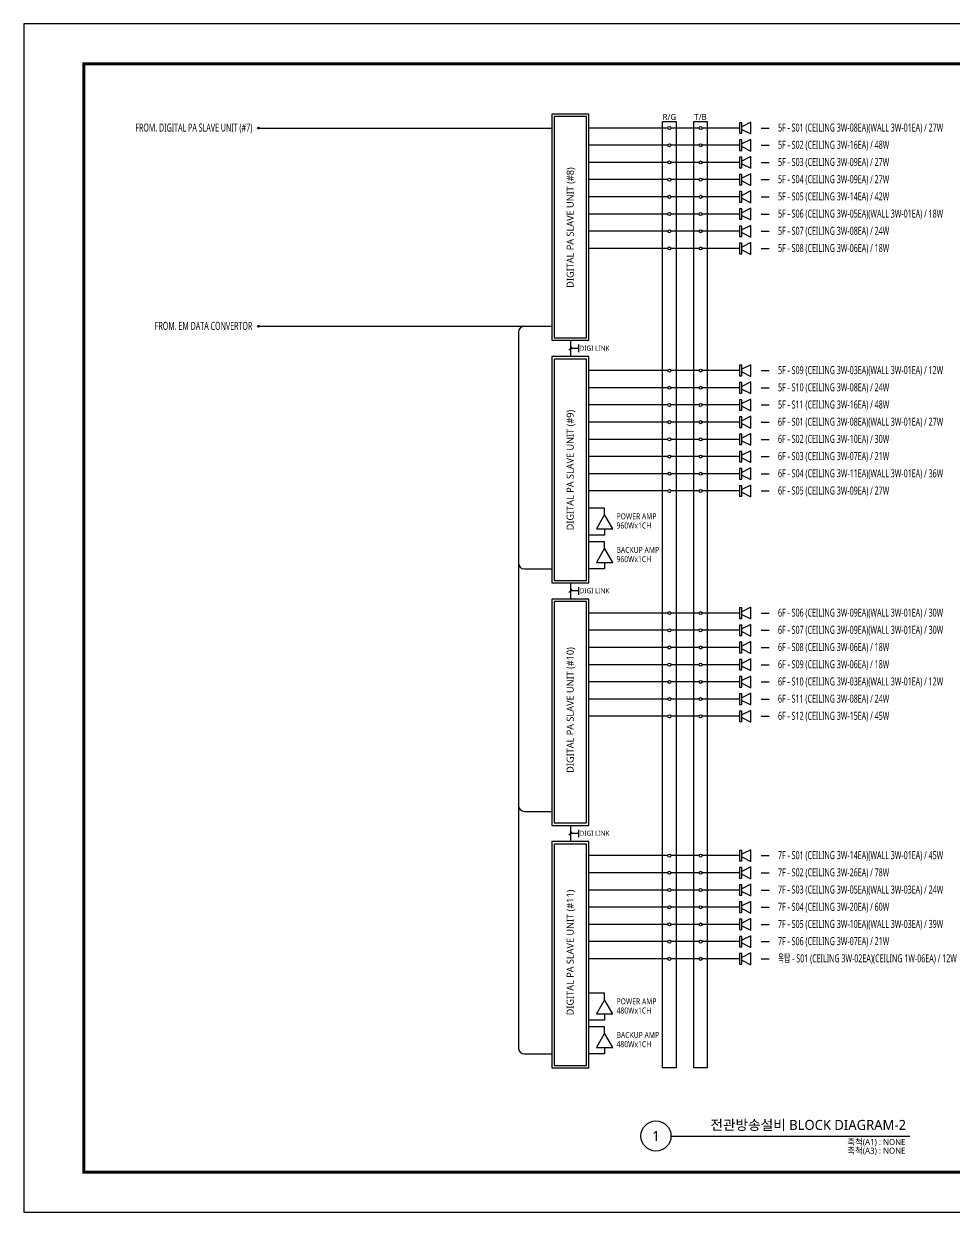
# Model space of a CAD drawing. Header units: millimetres. Extents: x 8410 to 16820, y 0 to 5940.
# Drawn here: x 8410 to 13059, y 0 to 5940 of the extents above; entities that cross this region are included whole.
import ezdxf
from ezdxf.enums import TextEntityAlignment as Align

# ---------------------------------------------------------------- set-up
doc = ezdxf.new("R2010")
doc.units = ezdxf.units.MM
doc.header["$LTSCALE"] = 500
for name, color, linetype in [('001dmp-FORM', 9, 'Continuous'), ('003dmp-TIT', 9, 'Continuous'), ('1', 1, 'Continuous'), ('2', 2, 'Continuous'), ('4', 4, 'Continuous'), ('5', 5, 'Continuous'), ('6', 6, 'Continuous'), ('7', 7, 'Continuous')]:
    doc.layers.add(name, color=color, linetype=linetype)
doc.styles.add('sukwoo', font='malgun.ttf')

# ---------------------------------------------------------------- blocks, each defined once
blk = doc.blocks.new('FORM_ELEC_SUKWOO$0$')
at = {"layer": '001dmp-FORM', "color": 30}
blk.add_lwpolyline([(161727, 114228), (0, 114228), (0, 0), (161727, 0)], close=True, dxfattribs=at)
at = {"layer": '001dmp-FORM', "const_width": 288}
blk.add_lwpolyline([(5769, 3846), (5769, 110382), (157881, 110382), (157881, 3846)], close=True, dxfattribs=at)
blk = doc.blocks.new('FORM_ELEC_SUKWOO')
at = {"layer": '001dmp-FORM'}
blk.add_blockref('FORM_ELEC_SUKWOO$0$', (12, -1), dxfattribs=at)
blk = doc.blocks.new('A$C3F114D02')
for p, q in [((7.2, 31), (0, 31)), ((0, 31), (0, 1.8)), ((0, 1.8), (7.2, 1.8)), ((31.6, 32.8), (7.2, 20.1)), ((7.2, 1.8), (7.2, 31)), ((7.2, 12.7), (31.6, 0)), ((31.6, 0), (31.6, 32.8))]:
    blk.add_line(p, q)

msp = doc.modelspace()

# ---------------------------------------------------------------- hatches: boundary and pattern name
at = {"layer": '4'}
h = msp.add_hatch(color=256, dxfattribs=at)
edge = h.paths.add_edge_path()
edge.add_arc((9583.3, 4427.8), 4.73, 0, 360)
at = {"layer": '7'}
h = msp.add_hatch(color=256, dxfattribs=at)
edge = h.paths.add_edge_path()
edge.add_arc((9583.3, 5418.9), 4.73, 0, 360)

# ---------------------------------------------------------------- linework, layer by layer
at = {"color": 7}
for p, q in [((12095, 5418.9), (12134.3, 5418.9)), ((12095, 5332.9), (12134.3, 5332.9)), ((12095, 5246.9), (12134.3, 5246.9)), ((12095, 5160.9), (12134.3, 5160.9)), ((12095, 5075), (12134.3, 5075)), ((12095, 4989), (12134.3, 4989)), ((12095, 4903), (12134.3, 4903)), ((12095, 4817), (12134.3, 4817)), ((12095, 4206.7), (12134.3, 4206.7)), ((12095, 4120.7), (12134.3, 4120.7)), ((12095, 4034.8), (12134.3, 4034.8)), ((12095, 3948.8), (12134.3, 3948.8)), ((12095, 3862.8), (12134.3, 3862.8)), ((12095, 3776.8), (12134.3, 3776.8)), ((12095, 3690.8), (12134.3, 3690.8)), ((12095, 3604.9), (12134.3, 3604.9)), ((12095, 2994.6), (12134.3, 2994.6)), ((12095, 2908.6), (12134.3, 2908.6)), ((12095, 2822.6), (12134.3, 2822.6)), ((12095, 2736.6), (12134.3, 2736.6)), ((12095, 2650.6), (12134.3, 2650.6)), ((12095, 2564.7), (12134.3, 2564.7)), ((12095, 2478.7), (12134.3, 2478.7)), ((12095, 1782.4), (12134.3, 1782.4)), ((12095, 1696.4), (12134.3, 1696.4)), ((12095, 1610.4), (12134.3, 1610.4)), ((12095, 1524.5), (12134.3, 1524.5)), ((12095, 1438.5), (12134.3, 1438.5)), ((12095, 1352.5), (12134.3, 1352.5)), ((12095, 1266.5), (12134.3, 1266.5))]:
    msp.add_line(p, q, dxfattribs=at)
for p, q in [((11140.9, 4357.8), (11140.9, 4276.7)), ((11312.2, 3518.9), (11233.9, 3518.9)), ((11312.2, 3486.7), (11312.2, 3518.9)), ((11312.2, 3416), (11312.2, 3383.8)), ((11312.2, 3383.8), (11233.9, 3383.8)), ((11312.2, 3350.8), (11233.9, 3350.8)), ((11312.2, 3318.6), (11312.2, 3350.8)), ((11312.2, 3215.7), (11233.9, 3215.7)), ((11312.2, 3247.9), (11312.2, 3215.7)), ((11140.9, 3145.7), (11140.9, 3064.6)), ((11140.9, 1933.5), (11140.9, 1852.4)), ((11312.2, 1094.6), (11233.9, 1094.6)), ((11312.2, 1062.3), (11312.2, 1094.6)), ((11312.2, 959.5), (11233.9, 959.5)), ((11312.2, 991.7), (11312.2, 959.5)), ((11312.2, 926.5), (11233.9, 926.5)), ((11312.2, 894.2), (11312.2, 926.5)), ((11312.2, 791.4), (11233.9, 791.4)), ((11312.2, 823.6), (11312.2, 791.4))]:
    msp.add_line(p, q)
at = {"layer": '003dmp-TIT', "color": 2}
msp.add_line((11643.6, 381), (12836.4, 381), dxfattribs=at)
msp.add_circle((11568.6, 381), 75, dxfattribs=at)
at = {"layer": '1'}
for points in [[(11233.9, 5488.9), (11047.8, 5488.9), (11047.8, 4357.8), (11233.9, 4357.8)], [(11221.4, 5476.4), (11060.3, 5476.4), (11060.3, 4370.3), (11221.4, 4370.3)], [(11233.9, 4276.7), (11047.8, 4276.7), (11047.8, 3145.7), (11233.9, 3145.7)], [(11221.4, 4264.2), (11060.3, 4264.2), (11060.3, 3158.2), (11221.4, 3158.2)], [(11233.9, 3064.6), (11047.8, 3064.6), (11047.8, 1933.5), (11233.9, 1933.5)], [(11221.4, 3052.1), (11060.3, 3052.1), (11060.3, 1946), (11221.4, 1946)], [(11233.9, 1852.4), (11047.8, 1852.4), (11047.8, 721.4), (11233.9, 721.4)], [(11221.4, 1839.9), (11060.3, 1839.9), (11060.3, 733.8), (11221.4, 733.8)]]:
    msp.add_lwpolyline(points, close=True, dxfattribs=at)
at = {"layer": '4'}
for p, q in [((9588, 4427.8), (11047.8, 4427.8)), ((10881.7, 4397.8), (10881.7, 821.4)), ((10911.7, 3215.7), (11047.8, 3215.7)), ((10911.7, 2003.5), (11047.8, 2003.5)), ((10911.7, 791.4), (11047.8, 791.4))]:
    msp.add_line(p, q, dxfattribs=at)
msp.add_circle((9583.3, 4427.8), 4.73, dxfattribs=at)
for centre, start, end in [((10911.7, 4397.8), 90, 180), ((10911.7, 3245.7), 180, 270), ((10911.7, 2033.5), 180, 270), ((10911.7, 821.4), 180, 270)]:
    msp.add_arc(centre, 30, start, end, dxfattribs=at)
at = {"layer": '6'}
for p, q in [((11149, 4325.5), (11132.7, 4309.1)), ((11180.9, 4317.3), (11140.9, 4317.3)), ((11180.9, 4336.2), (11180.9, 4298.4)), ((11149, 3113.3), (11132.7, 3096.9)), ((11180.9, 3105.1), (11140.9, 3105.1)), ((11180.9, 3124), (11180.9, 3086.2)), ((11149, 1901.2), (11132.7, 1884.8)), ((11180.9, 1911.8), (11180.9, 1874.1)), ((11180.9, 1893), (11140.9, 1893))]:
    msp.add_line(p, q, dxfattribs=at)
for points in [[(11601.5, 5451.1), (11669.5, 5451.1), (11669.5, 721.4), (11601.5, 721.4)], [(11757.2, 5451.1), (11825.2, 5451.1), (11825.2, 721.4), (11757.2, 721.4)], [(11312.2, 3486.7), (11271.4, 3416), (11353, 3416)], [(11312.2, 3318.6), (11271.4, 3247.9), (11353, 3247.9)], [(11312.2, 1062.3), (11271.4, 991.7), (11353, 991.7)], [(11312.2, 894.2), (11271.4, 823.6), (11353, 823.6)]]:
    msp.add_lwpolyline(points, close=True, dxfattribs=at)
for centre in [(11635.5, 5418.9), (11791.2, 5418.9), (11635.5, 5332.9), (11791.2, 5332.9), (11635.5, 5246.9), (11791.2, 5246.9), (11635.5, 5160.9), (11791.2, 5160.9), (11635.5, 5075), (11791.2, 5075), (11635.5, 4989), (11791.2, 4989), (11635.5, 4903), (11791.2, 4903), (11635.5, 4817), (11791.2, 4817), (11635.5, 4206.7), (11791.2, 4206.7), (11635.5, 4120.7), (11791.2, 4120.7), (11635.5, 4034.8), (11791.2, 4034.8), (11635.5, 3948.8), (11791.2, 3948.8), (11635.5, 3862.8), (11791.2, 3862.8), (11635.5, 3776.8), (11791.2, 3776.8), (11635.5, 3690.8), (11791.2, 3690.8), (11635.5, 3604.9), (11791.2, 3604.9), (11635.5, 2994.6), (11791.2, 2994.6), (11635.5, 2908.6), (11791.2, 2908.6), (11635.5, 2822.6), (11791.2, 2822.6), (11635.5, 2736.6), (11791.2, 2736.6), (11635.5, 2650.6), (11791.2, 2650.6), (11635.5, 2564.7), (11791.2, 2564.7), (11635.5, 2478.7), (11791.2, 2478.7), (11635.5, 1782.4), (11791.2, 1782.4), (11635.5, 1696.4), (11791.2, 1696.4), (11635.5, 1610.4), (11791.2, 1610.4), (11635.5, 1524.5), (11791.2, 1524.5), (11635.5, 1438.5), (11791.2, 1438.5), (11635.5, 1352.5), (11791.2, 1352.5), (11635.5, 1266.5), (11791.2, 1266.5)]:
    msp.add_circle(centre, 7.54, dxfattribs=at)
at = {"layer": '7'}
for p, q in [((9583.3, 5418.9), (11047.8, 5418.9)), ((11628, 5418.9), (11233.9, 5418.9)), ((11783.7, 5418.9), (11643, 5418.9)), ((11985.3, 5418.9), (11798.7, 5418.9)), ((11628, 5332.9), (11233.9, 5332.9)), ((11783.7, 5332.9), (11643, 5332.9)), ((11985.3, 5332.9), (11798.7, 5332.9)), ((11628, 5246.9), (11233.9, 5246.9)), ((11783.7, 5246.9), (11643, 5246.9)), ((11985.3, 5246.9), (11798.7, 5246.9)), ((11628, 5160.9), (11233.9, 5160.9)), ((11783.7, 5160.9), (11643, 5160.9)), ((11985.3, 5160.9), (11798.7, 5160.9)), ((11628, 5075), (11233.9, 5075)), ((11783.7, 5075), (11643, 5075)), ((11985.3, 5075), (11798.7, 5075)), ((11628, 4989), (11233.9, 4989)), ((11783.7, 4989), (11643, 4989)), ((11985.3, 4989), (11798.7, 4989)), ((11628, 4903), (11233.9, 4903)), ((11783.7, 4903), (11643, 4903)), ((11985.3, 4903), (11798.7, 4903)), ((11628, 4817), (11233.9, 4817)), ((11783.7, 4817), (11643, 4817)), ((11985.3, 4817), (11798.7, 4817)), ((11628, 4206.7), (11233.9, 4206.7)), ((11783.7, 4206.7), (11643, 4206.7)), ((11985.3, 4206.7), (11798.7, 4206.7)), ((11628, 4120.7), (11233.9, 4120.7)), ((11783.7, 4120.7), (11643, 4120.7)), ((11985.3, 4120.7), (11798.7, 4120.7)), ((11628, 4034.8), (11233.9, 4034.8)), ((11783.7, 4034.8), (11643, 4034.8)), ((11985.3, 4034.8), (11798.7, 4034.8)), ((11628, 3948.8), (11233.9, 3948.8)), ((11783.7, 3948.8), (11643, 3948.8)), ((11985.3, 3948.8), (11798.7, 3948.8)), ((11628, 3862.8), (11233.9, 3862.8)), ((11783.7, 3862.8), (11643, 3862.8)), ((11985.3, 3862.8), (11798.7, 3862.8)), ((11628, 3776.8), (11233.9, 3776.8)), ((11783.7, 3776.8), (11643, 3776.8)), ((11985.3, 3776.8), (11798.7, 3776.8)), ((11628, 3690.8), (11233.9, 3690.8)), ((11783.7, 3690.8), (11643, 3690.8)), ((11985.3, 3690.8), (11798.7, 3690.8)), ((11628, 3604.9), (11233.9, 3604.9)), ((11783.7, 3604.9), (11643, 3604.9)), ((11985.3, 3604.9), (11798.7, 3604.9)), ((11628, 2994.6), (11233.9, 2994.6)), ((11783.7, 2994.6), (11643, 2994.6)), ((11985.3, 2994.6), (11798.7, 2994.6)), ((11628, 2908.6), (11233.9, 2908.6)), ((11783.7, 2908.6), (11643, 2908.6)), ((11985.3, 2908.6), (11798.7, 2908.6)), ((11628, 2822.6), (11233.9, 2822.6)), ((11783.7, 2822.6), (11643, 2822.6)), ((11985.3, 2822.6), (11798.7, 2822.6)), ((11628, 2736.6), (11233.9, 2736.6)), ((11783.7, 2736.6), (11643, 2736.6)), ((11985.3, 2736.6), (11798.7, 2736.6)), ((11628, 2650.6), (11233.9, 2650.6)), ((11783.7, 2650.6), (11643, 2650.6)), ((11985.3, 2650.6), (11798.7, 2650.6)), ((11628, 2564.7), (11233.9, 2564.7)), ((11783.7, 2564.7), (11643, 2564.7)), ((11985.3, 2564.7), (11798.7, 2564.7)), ((11628, 2478.7), (11233.9, 2478.7)), ((11783.7, 2478.7), (11643, 2478.7)), ((11985.3, 2478.7), (11798.7, 2478.7)), ((11628, 1782.4), (11233.9, 1782.4)), ((11783.7, 1782.4), (11643, 1782.4)), ((11985.3, 1782.4), (11798.7, 1782.4)), ((11628, 1696.4), (11233.9, 1696.4)), ((11783.7, 1696.4), (11643, 1696.4)), ((11985.3, 1696.4), (11798.7, 1696.4)), ((11628, 1610.4), (11233.9, 1610.4)), ((11783.7, 1610.4), (11643, 1610.4)), ((11985.3, 1610.4), (11798.7, 1610.4)), ((11628, 1524.5), (11233.9, 1524.5)), ((11783.7, 1524.5), (11643, 1524.5)), ((11985.3, 1524.5), (11798.7, 1524.5)), ((11628, 1438.5), (11233.9, 1438.5)), ((11783.7, 1438.5), (11643, 1438.5)), ((11985.3, 1438.5), (11798.7, 1438.5)), ((11628, 1352.5), (11233.9, 1352.5)), ((11783.7, 1352.5), (11643, 1352.5)), ((11985.3, 1352.5), (11798.7, 1352.5)), ((11628, 1266.5), (11233.9, 1266.5)), ((11783.7, 1266.5), (11643, 1266.5)), ((11985.3, 1266.5), (11798.7, 1266.5))]:
    msp.add_line(p, q, dxfattribs=at)
msp.add_circle((9583.3, 5418.9), 4.73, dxfattribs=at)

# ---------------------------------------------------------------- block references
at = {"color": 4, "xscale": 0.0520010724504119, "yscale": 0.0520010724504119, "zscale": 0.0520010724504119}
msp.add_blockref('FORM_ELEC_SUKWOO', (8409.4, 0.1), dxfattribs=at)
at = {"xscale": 1.793845045322087, "yscale": 1.793845045322087, "zscale": 1.793845045322087}
for p in [(11985.3, 5389.5), (11985.3, 5303.5), (11985.3, 5217.5), (11985.3, 5131.5), (11985.3, 5045.5), (11985.3, 4959.6), (11985.3, 4873.6), (11985.3, 4787.6), (11985.3, 4177.3), (11985.3, 4091.3), (11985.3, 4005.3), (11985.3, 3919.4), (11985.3, 3833.4), (11985.3, 3747.4), (11985.3, 3661.4), (11985.3, 3575.4), (11985.3, 2965.1), (11985.3, 2879.2), (11985.3, 2793.2), (11985.3, 2707.2), (11985.3, 2621.2), (11985.3, 2535.2), (11985.3, 2449.3), (11985.3, 1753), (11985.3, 1667), (11985.3, 1581), (11985.3, 1495), (11985.3, 1409.1), (11985.3, 1323.1), (11985.3, 1237.1)]:
    msp.add_blockref('A$C3F114D02', p, dxfattribs=at)

# ---------------------------------------------------------------- texts
at = {"layer": '003dmp-TIT', "color": 2, "style": 'sukwoo'}
msp.add_text('전관방송설비 BLOCK DIAGRAM-2', height=50, dxfattribs=at).set_placement((12818, 411.3), align=Align.RIGHT)
msp.add_text('1', height=50, dxfattribs=at).set_placement((11568.6, 381), align=Align.MIDDLE_CENTER)
at = {"layer": '003dmp-TIT', "color": 3, "style": 'sukwoo'}
for s, p in [('축척(A1) : NONE', (12814.9, 336.1)), ('축척(A3) : NONE', (12814.9, 292.6))]:
    msp.add_text(s, height=30, dxfattribs=at).set_placement(p, align=Align.RIGHT)
at = {"layer": '1', "style": 'sukwoo', "width": 0.6}
for s, p in [('FROM. DIGITAL PA SLAVE UNIT (#7)', (9551.9, 5401.2)), ('FROM. EM DATA CONVERTOR', (9551.9, 4410.2))]:
    msp.add_text(s, height=40, dxfattribs=at).set_placement(p, align=Align.RIGHT)
for s, p in [('5F - S01 (CEILING 3W-08EA)(WALL 3W-01EA) / 27W', (12178.3, 5401.2)), ('5F - S02 (CEILING 3W-16EA) / 48W', (12178.3, 5315.3)), ('5F - S03 (CEILING 3W-09EA) / 27W', (12178.3, 5229.3)), ('5F - S04 (CEILING 3W-09EA) / 27W', (12178.3, 5143.3)), ('5F - S05 (CEILING 3W-14EA) / 42W', (12178.3, 5057.3)), ('5F - S06 (CEILING 3W-05EA)(WALL 3W-01EA) / 18W', (12178.3, 4971.3)), ('5F - S07 (CEILING 3W-08EA) / 24W', (12178.3, 4885.4)), ('5F - S08 (CEILING 3W-06EA) / 18W', (12178.3, 4799.4)), ('5F - S09 (CEILING 3W-03EA)(WALL 3W-01EA) / 12W', (12178.3, 4189.1)), ('5F - S10 (CEILING 3W-08EA) / 24W', (12178.3, 4103.1)), ('5F - S11 (CEILING 3W-16EA) / 48W', (12178.3, 4017.1)), ('6F - S01 (CEILING 3W-08EA)(WALL 3W-01EA) / 27W', (12178.3, 3931.1)), ('6F - S02 (CEILING 3W-10EA) / 30W', (12178.3, 3845.2)), ('6F - S03 (CEILING 3W-07EA) / 21W', (12178.3, 3759.2)), ('6F - S04 (CEILING 3W-11EA)(WALL 3W-01EA) / 36W', (12178.3, 3673.2)), ('6F - S05 (CEILING 3W-09EA) / 27W', (12178.3, 3587.2)), ('6F - S06 (CEILING 3W-09EA)(WALL 3W-01EA) / 30W', (12178.3, 2976.9)), ('6F - S07 (CEILING 3W-09EA)(WALL 3W-01EA) / 30W', (12178.3, 2890.9)), ('6F - S08 (CEILING 3W-06EA) / 18W', (12178.3, 2805)), ('6F - S09 (CEILING 3W-06EA) / 18W', (12178.3, 2719)), ('6F - S10 (CEILING 3W-03EA)(WALL 3W-01EA) / 12W', (12178.3, 2633)), ('6F - S11 (CEILING 3W-08EA) / 24W', (12178.3, 2547)), ('6F - S12 (CEILING 3W-15EA) / 45W', (12178.3, 2461.1)), ('7F - S01 (CEILING 3W-14EA)(WALL 3W-01EA) / 45W', (12178.3, 1764.8)), ('7F - S02 (CEILING 3W-26EA) / 78W', (12178.3, 1678.8)), ('7F - S03 (CEILING 3W-05EA)(WALL 3W-03EA) / 24W', (12178.3, 1592.8)), ('7F - S04 (CEILING 3W-20EA) / 60W', (12178.3, 1506.8)), ('7F - S05 (CEILING 3W-10EA)(WALL 3W-03EA) / 39W', (12178.3, 1420.9)), ('7F - S06 (CEILING 3W-07EA) / 21W', (12178.3, 1334.9)), ('옥탑 - S01 (CEILING 3W-02EA)(CEILING 1W-06EA) / 12W', (12178.3, 1248.9))]:
    msp.add_text(s, height=40, dxfattribs=at).set_placement(p)
at = {"layer": '2', "style": 'sukwoo', "width": 0.7}
for s, p in [('960Wx1CH', (11371.6, 3417.4)), ('POWER AMP', (11371.6, 3463.2)), ('960Wx1CH', (11371.6, 3249.3)), ('BACKUP AMP', (11371.6, 3295.1)), ('POWER AMP', (11371.6, 1038.9)), ('480Wx1CH', (11371.6, 993.1)), ('BACKUP AMP', (11371.6, 870.8)), ('480Wx1CH', (11371.6, 825))]:
    msp.add_text(s, height=30, dxfattribs=at).set_placement(p)
at = {"layer": '5', "style": 'sukwoo'}
for s, p in [('DIGITAL PA SLAVE UNIT (#8)', (11157.4, 4620.5)), ('DIGITAL PA SLAVE UNIT (#9)', (11157.4, 3408.3)), ('DIGITAL PA SLAVE UNIT (#10)', (11157.4, 2196.2)), ('DIGITAL PA SLAVE UNIT (#11)', (11157.4, 984))]:
    msp.add_text(s, height=35, rotation=90, dxfattribs=at).set_placement(p)
at = {"layer": '6', "style": 'sukwoo'}
for s, p in [('R/G', (11635.5, 5459.3)), ('T/B', (11791.2, 5459.3))]:
    msp.add_text(s, height=30, dxfattribs=at).set_placement(p, align=Align.CENTER)
at = {"layer": '6', "style": 'sukwoo', "width": 0.8}
for p in [(11187.1, 4305.6), (11187.1, 3093.5), (11187.1, 1881.3)]:
    msp.add_text('DIGI LINK', height=25, dxfattribs=at).set_placement(p)

doc.saveas('drawing.dxf')
